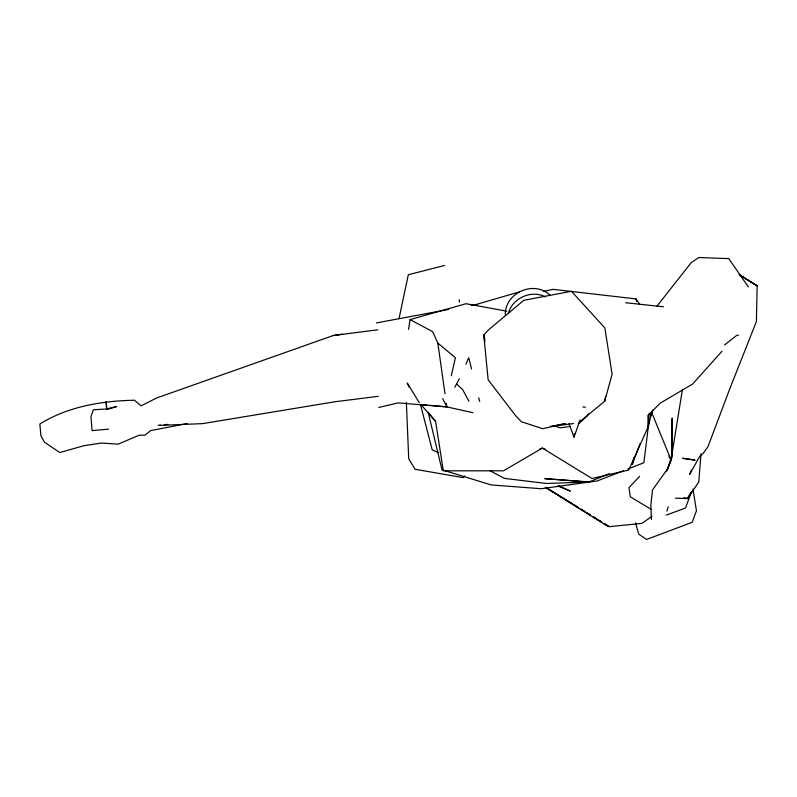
<?xml version="1.0" encoding="UTF-8"?>
<svg xmlns="http://www.w3.org/2000/svg" width="797" height="797" viewBox="0 0 797 797"><rect width="100%" height="100%" fill="white"/><g stroke="black" fill="none" stroke-linecap="round" stroke-linejoin="round"><path stroke-width="1.2" d="M672.03 457.568L672.16 418.026L671.602 452.706M701.021 453.652L698.76 482.026L687.472 498.593L675.368 498.155M649.226 413.394L648.18 426.863L628.723 470.061L591.972 478.479L542.339 448.103L539.987 448.771M505.328 315.233C504.282 293.017 533.97 279.727 549.94 295.159M648.888 422.201L643.866 462.748L627.956 468.965M568.988 423.685L574.029 437.135L574.507 433.807M682.451 389.334L671.592 456.661L667.209 470.28M408.552 329.39L410.086 319.597L466.006 303.717L506.782 311.179M580.017 420.149L579.24 422.211L604.704 401.2L605.62 396.318M399.038 318.541L408.313 274.756L444.567 265.451M451.311 375.776L455.406 357.723L437.842 343.099L432.671 331.662L410.086 319.597M652.016 411.401L648.18 426.863L647.881 415.506L660.314 403.103L692.593 384.074L722.022 351.188M634.203 457.109L632.31 464.292L640.14 443.53M604.704 401.2L612.116 374.221L604.853 327.936L571.459 291.274L523.818 300.31L488.471 329.888L483.789 334.969L488.133 379.78L515.779 415.885L521.437 421.743L542.677 428.686L565.691 423.536L550.657 426.425M508.406 313.241C512.441 298.018 531.489 289.52 545.447 296.912M666.82 511.106L668.284 506.942M574.029 437.135L579.598 421.444M691.666 491.45L685.5 508.008L666.312 515.091M650.561 415.845L652.733 410.076M671.622 458.933L668.135 468.088L652.474 489.996L650.85 505.368L651.408 519.465M666.342 471.595L671.512 458.942M691.487 470.12L689.674 474.384L699.557 456.701L703.552 452.875L708.035 446.529L730.072 388.049L756.403 321.54L757.15 285.824L739.257 274.816M454.838 387.212L459.401 378.705M465.866 364.189L468.746 357.723L471.545 368.931M690.929 492.407L687.472 498.593L684.025 497.567M588.525 413.812L587.299 415.944L578.184 424.004M657.007 306.118L691.208 262.641L698.8 257.531L728.777 258.607L748.313 286.9M639.553 476.347L628.963 487.704L630.317 496.85L651.348 509.422M464.771 475.939L463.087 477.612L415.078 469.274L408.722 458.773L406.36 402.296M724.593 344.922L736.239 335.736L738.49 335.029M651.976 516.376L641.834 523.42L609.247 526.668M609.436 473.617L588.853 482.006L546.413 483.47L504.322 478.379L490.155 470.778M623.403 470.738L597.262 480.94L541.342 488.73L491.131 484.935L441.976 469.792L428.148 412.228M377.858 329.779L333.166 335.557L156.68 397.972L141.039 405.822L134.484 400.243C101.777 400.881 68.044 406.5 39.85 423.984L40.906 435.77L44.423 442.156L59.795 452.557L83.934 445.692L101.508 443.032L118.185 444.158L139.007 435.262L145.084 435.052L150.623 430.619L187.215 423.556M107.894 409.269L116.751 406.49L106.728 408.971L93.319 409.807L90.958 416.592L92.083 430.619L108.611 429.145M472.482 305.55L519.096 292.001M378.784 407.476L398.101 402.883L446.838 406.888L472.87 412.707M543.464 291.423L553.058 289.341L635.976 298.905L639.762 304.514M376.363 322.934L448.492 309.475M471.256 305.57L477.303 304.593M333.166 335.557L342.521 334.162M570.562 426.415L560.132 427.869L554.035 425.658M550.707 426.495L573.611 423.566M378.286 396.328L334.919 401.758L202.637 423.635L158.264 425.429L160.675 425.16M164.292 424.771L167.908 424.373M582.876 407.008L585.436 407.098M625.615 302.73L663.542 306.775M427.033 405.085L420.846 404.517L435.61 421.454L443.321 470.818L503.475 470.818L542.339 448.103L545.766 449.508M429.513 405.304L446.838 406.888L446.34 403.362M438.579 452.726L432.223 449.887L420.746 405.643M557.82 485.941L570.343 491.111L559.036 485.971M739.347 274.885L757.15 285.824L739.277 274.606M545.845 487.425L578.602 507.699L574.318 505.059M590.228 514.902L587.05 512.939L590.198 514.882M596.564 518.827L593.396 516.864L601.835 522.085L599.733 520.79M545.746 487.375L572.206 503.744M545.317 487.375L608.221 526.678M456.91 384.293L462.619 389.554L468.945 401.289M428.696 412.846L435.61 421.454M407.088 382.799L419.302 402.734M668.912 456.163L670.685 459.361M442.684 398.699L446.838 406.888M407.656 383.825L409.419 387.501M671.273 460.427L651.637 412.328M636.813 301.226L635.976 298.905L636.644 301.256M635.508 522.832L638.726 534.149L646.586 539.469L692.194 522.274L696.458 510.777L692.952 489.079M478.758 397.793L479.674 401.479M484.865 339.711L483.789 334.969L484.895 341.953M437.842 343.099L444.995 393.798M459.192 299.742L459.5 302.183M106.738 408.851L106.081 401.698L106.788 409.618M588.853 482.006L544.979 478.668L588.853 482.006M694.914 460.098L682.611 458.285L694.904 460.118M584.938 511.624L580.714 509.014L584.898 511.604M608.191 526.02L603.967 523.4L608.191 526.02"/></g></svg>
